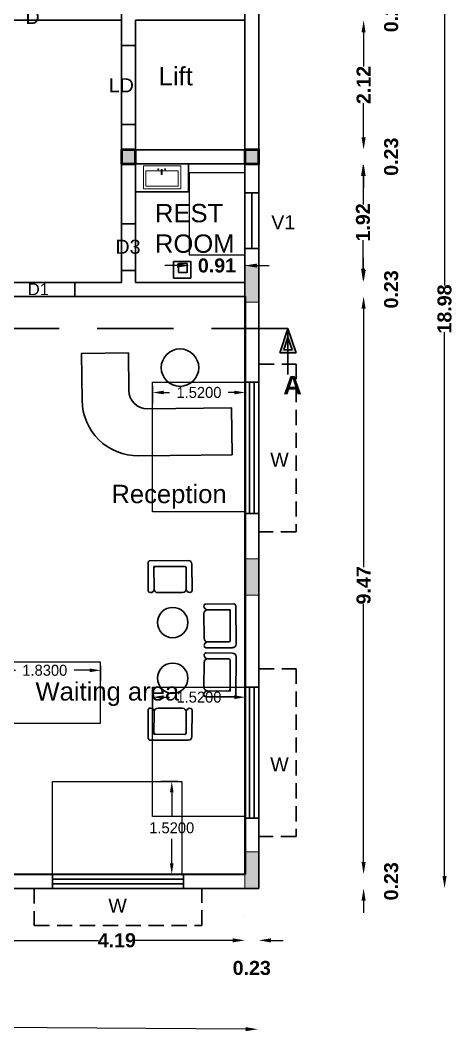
# Model space of a CAD drawing. Header units: metres. Extents: x 515 to 706, y -4 to 163.
# Drawn here: x 551.4 to 558.5, y 91.22 to 107.79 of the extents above; entities that cross this region are included whole.
import ezdxf

# ---------------------------------------------------------------- set-up
doc = ezdxf.new("R2010")
doc.units = ezdxf.units.M
doc.header["$MEASUREMENT"] = 0
doc.linetypes.add('DASHED2', pattern=[0.375, 0.25, -0.125])
for name, color, linetype, lineweight in [('BLK_1_FLR_0_BATH', 4, 'Continuous', 30), ('BLK_1_FLR_0_BLT_UP_AREA', 140, 'Continuous', 30), ('BLK_1_FLR_0_CARPET_AREA', 14, 'Continuous', 30), ('BLK_1_FLR_0_LIFT_1', 30, 'Continuous', 13), ('BLK_1_FLR_0_WASH', 4, 'Continuous', 30), ('furniture', 253, 'Continuous', 15)]:
    doc.layers.add(name, color=color, linetype=linetype, lineweight=lineweight)
for name, color, linetype in [('BLK_1_FLR_0_REGULAR_ROOM_1', 3, 'Continuous'), ('BLK_1_FLR_0_ROOM_1_LIGHT_0', 3, 'Continuous'), ('BLK_1_FLR_0_ROOM_1_LIGHT_VENTILATION_3', 3, 'Continuous'), ('BLK_1_FLR_0_ROOM_1_LIGHT_VENTILATION_4', 3, 'Continuous'), ('TOILET_VENTILATION', 6, 'Continuous')]:
    doc.layers.add(name, color=color, linetype=linetype)
doc.styles.add('PDF Swiss721BT-RomanCondensed', font='arial.ttf')
doc.styles.add('Swiss Bold', font='swissb.ttf')
doc.styles.add('working', font='arialbd.ttf', dxfattribs={"height": 0.23})
doc.dimstyles.new('new model', dxfattribs={"dimtxt": 0.23, "dimasz": 0.2, "dimexe": 0.1, "dimexo": 0.1, "dimgap": 0, "dimtad": 0, "dimzin": 1, "dimdsep": 46, "dimtxsty": 'working', "dimcen": 0.09, "dimse1": 1, "dimse2": 1, "dimclrd": 256, "dimclrt": 256, "dimadec": 1, "dimazin": 0, "dimtfac": 1, "dimtofl": 0, "dimtmove": 0, "dimatfit": 3, "dimfxl": 0, "dimtolj": 1, "dimtzin": 0, "dimlwd": -1, "dimlwe": -1, "dimarcsym": 0})
doc.dimstyles.get("Standard").update_dxf_attribs({"dimtxt": 0.18, "dimasz": 0.18, "dimexe": 0.18, "dimexo": 0.0625, "dimgap": 0.09, "dimtad": 0, "dimtih": 1, "dimtoh": 1, "dimdec": 4, "dimzin": 0, "dimdsep": 46, "dimtxsty": 'Standard', "dimcen": 0.09, "dimadec": 0, "dimazin": 0, "dimtfac": 1, "dimtdec": 4, "dimtofl": 0, "dimtmove": 0, "dimatfit": 3, "dimfxl": 0, "dimtolj": 1, "dimtzin": 0, "dimarcsym": 0})

# ---------------------------------------------------------------- blocks, each defined once
blk = doc.blocks.new('*D99')
at = {"layer": 'Defpoints', "color": 0, "lineweight": 40}
for p in [(554.163, 103.948), (555.073, 103.948), (554.163, 103.77)]:
    blk.add_point(p, dxfattribs=at)
at = {"layer": 'TOILET_VENTILATION'}
for p, q in [((553.963, 103.77), (553.763, 103.77)), ((555.273, 103.77), (555.473, 103.77))]:
    blk.add_line(p, q, dxfattribs=at)
at = {"layer": 'TOILET_VENTILATION', "lineweight": 40}
for points in [[(553.963, 103.803), (553.963, 103.736), (554.163, 103.77)], [(555.273, 103.803), (555.273, 103.736), (555.073, 103.77)]]:
    blk.add_solid(points, dxfattribs=at)
at = {"layer": 'TOILET_VENTILATION', "insert": (554.618, 103.77), "char_height": 0.23, "attachment_point": 5, "style": 'working'}
blk.add_mtext('\\A1;0.91', dxfattribs=at)
blk = doc.blocks.new('zw$B53F')
at = {"layer": 'furniture', "ltscale": 0.5}
for p, q in [((25.7, 17.98), (0, 15.69)), ((0, 15.69), (1.4, 0)), ((24.29, 14.4), (2.02, 12.42)), ((11.55, 14.34), (10.37, 14.23)), ((10.9, 14.92), (11.02, 13.65)), ((12.95, 14.23), (13.8, 14.3)), ((13.24, 10.9), (12.95, 14.23)), ((14.1, 10.98), (13.8, 14.3)), ((16.26, 14.76), (15.09, 14.65)), ((15.62, 15.34), (15.73, 14.06)), ((25.23, 3.84), (24.29, 14.4)), ((27.09, 2.29), (25.7, 17.98)), ((2.02, 12.42), (2.95, 1.86)), ((13.24, 10.9), (14.1, 10.98)), ((1.4, 0), (27.09, 2.29)), ((2.95, 1.86), (25.23, 3.84))]:
    blk.add_line(p, q, dxfattribs=at)
blk = doc.blocks.new('060x0.23')
at = {"lineweight": 13}
h = blk.add_hatch(color=1, dxfattribs=at)
h.dxf.hatch_style = 1
h.paths.add_polyline_path([(717.913, -158.901), (718.513, -158.901), (718.513, -159.131), (717.913, -159.131)])
at = {"color": 1, "lineweight": 13}
blk.add_lwpolyline([(717.913, -158.901), (718.513, -158.901), (718.513, -159.131), (717.913, -159.131)], close=True, dxfattribs=at)
blk = doc.blocks.new('0.23x 0.23')
at = {"lineweight": 50}
h = blk.add_hatch(color=1, dxfattribs=at)
h.dxf.hatch_style = 1
h.paths.add_polyline_path([(780.034, -174.426), (780.264, -174.426), (780.264, -174.196), (780.034, -174.196)])
at = {"color": 1, "lineweight": 50}
blk.add_lwpolyline([(780.034, -174.426), (780.264, -174.426), (780.264, -174.196), (780.034, -174.196)], close=True, dxfattribs=at)
blk = doc.blocks.new('*D497')
for p, q in [((557.02, 108.219), (557.02, 108.419)), ((557.02, 107.589), (557.02, 107.389))]:
    blk.add_line(p, q)
at = {"lineweight": 40}
for points in [[(556.986, 108.219), (557.053, 108.219), (557.02, 108.019)], [(556.986, 107.589), (557.053, 107.589), (557.02, 107.789)]]:
    blk.add_solid(points, dxfattribs=at)
at = {"layer": 'Defpoints', "color": 0, "lineweight": 40}
for p in [(555.073, 108.019), (555.303, 107.789), (557.02, 107.789)]:
    blk.add_point(p, dxfattribs=at)
at = {"lineweight": 30, "insert": (557.472, 107.904), "char_height": 0.23, "attachment_point": 5, "rotation": 90, "style": 'working'}
blk.add_mtext('\\A1;0.23', dxfattribs=at)
blk = doc.blocks.new('*D498')
for p, q in [((557.02, 107.589), (557.02, 107.029)), ((557.02, 105.868), (557.02, 106.428))]:
    blk.add_line(p, q)
at = {"lineweight": 40}
for points in [[(556.986, 107.589), (557.053, 107.589), (557.02, 107.789)], [(556.986, 105.868), (557.053, 105.868), (557.02, 105.668)]]:
    blk.add_solid(points, dxfattribs=at)
at = {"layer": 'Defpoints', "color": 0, "lineweight": 40}
for p in [(555.303, 107.789), (555.073, 105.668), (557.02, 105.668)]:
    blk.add_point(p, dxfattribs=at)
at = {"lineweight": 30, "insert": (557.02, 106.728), "char_height": 0.23, "attachment_point": 5, "rotation": 90, "style": 'working'}
blk.add_mtext('\\A1;2.12', dxfattribs=at)
blk = doc.blocks.new('*D499')
for p, q in [((557.02, 105.868), (557.02, 106.068)), ((557.02, 105.238), (557.02, 105.038))]:
    blk.add_line(p, q)
at = {"lineweight": 40}
for points in [[(556.986, 105.868), (557.053, 105.868), (557.02, 105.668)], [(556.986, 105.238), (557.053, 105.238), (557.02, 105.438)]]:
    blk.add_solid(points, dxfattribs=at)
at = {"layer": 'Defpoints', "color": 0, "lineweight": 40}
for p in [(555.073, 105.668), (555.303, 105.438), (557.02, 105.438)]:
    blk.add_point(p, dxfattribs=at)
at = {"lineweight": 30, "insert": (557.472, 105.553), "char_height": 0.23, "attachment_point": 5, "rotation": 90, "style": 'working'}
blk.add_mtext('\\A1;0.23', dxfattribs=at)
blk = doc.blocks.new('*D500')
for p, q in [((557.01, 105.238), (557.01, 104.769)), ((557.01, 103.717), (557.01, 104.186))]:
    blk.add_line(p, q)
at = {"lineweight": 40}
for points in [[(556.977, 105.238), (557.043, 105.238), (557.01, 105.438)], [(556.977, 103.717), (557.043, 103.717), (557.01, 103.517)]]:
    blk.add_solid(points, dxfattribs=at)
at = {"layer": 'Defpoints', "color": 0, "lineweight": 40}
for p in [(555.073, 105.438), (557.01, 105.438), (555.073, 103.517)]:
    blk.add_point(p, dxfattribs=at)
at = {"lineweight": 30, "insert": (557.01, 104.477), "char_height": 0.23, "attachment_point": 5, "rotation": 90, "style": 'working'}
blk.add_mtext('\\A1;1.92', dxfattribs=at)
blk = doc.blocks.new('*D766')
for p, q in [((557.02, 103.065), (557.02, 98.832)), ((557.02, 93.998), (557.02, 98.231))]:
    blk.add_line(p, q)
at = {"lineweight": 40}
for points in [[(556.986, 103.065), (557.053, 103.065), (557.02, 103.265)], [(556.986, 93.998), (557.053, 93.998), (557.02, 93.798)]]:
    blk.add_solid(points, dxfattribs=at)
at = {"layer": 'Defpoints', "color": 0, "lineweight": 40}
for p in [(555.073, 103.265), (555.073, 93.798), (557.02, 93.798)]:
    blk.add_point(p, dxfattribs=at)
at = {"lineweight": 30, "insert": (557.02, 98.532), "char_height": 0.23, "attachment_point": 5, "rotation": 90, "style": 'working'}
blk.add_mtext('\\A1;9.47', dxfattribs=at)
blk = doc.blocks.new('*D767')
for p, q in [((557.02, 103.695), (557.02, 103.895)), ((557.02, 103.065), (557.02, 102.865))]:
    blk.add_line(p, q)
at = {"lineweight": 40}
for points in [[(556.986, 103.695), (557.053, 103.695), (557.02, 103.495)], [(556.986, 103.065), (557.053, 103.065), (557.02, 103.265)]]:
    blk.add_solid(points, dxfattribs=at)
at = {"layer": 'Defpoints', "color": 0, "lineweight": 40}
for p in [(555.073, 103.495), (555.073, 103.265), (557.02, 103.265)]:
    blk.add_point(p, dxfattribs=at)
at = {"lineweight": 30, "insert": (557.472, 103.38), "char_height": 0.23, "attachment_point": 5, "rotation": 90, "style": 'working'}
blk.add_mtext('\\A1;0.23', dxfattribs=at)
blk = doc.blocks.new('*D768')
for p, q in [((557.02, 93.998), (557.02, 94.198)), ((557.02, 93.369), (557.02, 93.169))]:
    blk.add_line(p, q)
at = {"lineweight": 40}
for points in [[(556.986, 93.998), (557.053, 93.998), (557.02, 93.798)], [(556.986, 93.369), (557.053, 93.369), (557.02, 93.569)]]:
    blk.add_solid(points, dxfattribs=at)
at = {"layer": 'Defpoints', "color": 0, "lineweight": 40}
for p in [(555.073, 93.798), (555.303, 93.569), (557.02, 93.569)]:
    blk.add_point(p, dxfattribs=at)
at = {"lineweight": 30, "insert": (557.472, 93.684), "char_height": 0.23, "attachment_point": 5, "rotation": 90, "style": 'working'}
blk.add_mtext('\\A1;0.23', dxfattribs=at)
blk = doc.blocks.new('*D507')
for p, q in [((551.083, 92.717), (552.676, 92.717)), ((554.873, 92.717), (553.281, 92.717))]:
    blk.add_line(p, q)
at = {"lineweight": 40}
for points in [[(551.083, 92.75), (551.083, 92.683), (550.883, 92.717)], [(554.873, 92.75), (554.873, 92.683), (555.073, 92.717)]]:
    blk.add_solid(points, dxfattribs=at)
at = {"layer": 'Defpoints', "color": 0, "lineweight": 40}
for p in [(555.073, 94.169), (550.883, 93.798), (555.073, 92.717)]:
    blk.add_point(p, dxfattribs=at)
at = {"lineweight": 30, "insert": (552.978, 92.717), "char_height": 0.23, "attachment_point": 5, "style": 'working'}
blk.add_mtext('\\A1;4.19', dxfattribs=at)
blk = doc.blocks.new('*D508')
for p, q in [((554.873, 92.717), (554.673, 92.717)), ((555.503, 92.717), (555.703, 92.717))]:
    blk.add_line(p, q)
at = {"lineweight": 40}
for points in [[(554.873, 92.75), (554.873, 92.683), (555.073, 92.717)], [(555.503, 92.75), (555.503, 92.683), (555.303, 92.717)]]:
    blk.add_solid(points, dxfattribs=at)
at = {"layer": 'Defpoints', "color": 0, "lineweight": 40}
for p in [(555.073, 94.169), (555.303, 93.569), (555.303, 92.717)]:
    blk.add_point(p, dxfattribs=at)
at = {"lineweight": 30, "insert": (555.188, 92.264), "char_height": 0.23, "attachment_point": 5, "style": 'working'}
blk.add_mtext('\\A1;0.23', dxfattribs=at)
blk = doc.blocks.new('*D509')
for p, q in [((524.319, 91.484), (539.314, 91.376)), ((555.087, 91.262), (540.091, 91.371))]:
    blk.add_line(p, q)
at = {"lineweight": 40}
for points in [[(524.319, 91.518), (524.318, 91.451), (524.119, 91.486)], [(555.087, 91.296), (555.086, 91.229), (555.287, 91.261)]]:
    blk.add_solid(points, dxfattribs=at)
at = {"layer": 'Defpoints', "color": 0, "lineweight": 40}
for p in [(524.135, 93.794), (555.303, 93.569), (524.119, 91.486)]:
    blk.add_point(p, dxfattribs=at)
at = {"lineweight": 30, "insert": (539.703, 91.373), "char_height": 0.23, "attachment_point": 5, "rotation": 359.5861, "style": 'working'}
blk.add_mtext('\\A1;31.17', dxfattribs=at)
blk = doc.blocks.new('*D776')
for p, q in [((558.345, 112.349), (558.345, 103.441)), ((558.345, 93.769), (558.345, 102.677))]:
    blk.add_line(p, q)
at = {"lineweight": 40}
for points in [[(558.312, 112.349), (558.379, 112.349), (558.345, 112.549)], [(558.312, 93.769), (558.379, 93.769), (558.345, 93.569)]]:
    blk.add_solid(points, dxfattribs=at)
at = {"layer": 'Defpoints', "color": 0, "lineweight": 40}
for p in [(555.303, 112.549), (555.303, 93.569), (558.345, 93.569)]:
    blk.add_point(p, dxfattribs=at)
at = {"lineweight": 30, "insert": (558.345, 103.059), "char_height": 0.23, "attachment_point": 5, "rotation": 90, "style": 'working'}
blk.add_mtext('\\A1;18.98', dxfattribs=at)
blk = doc.blocks.new('*D886')
at = {"layer": 'BLK_1_FLR_0_ROOM_1_LIGHT_VENTILATION_3', "color": 0, "lineweight": -2}
for p, q in [((553.563, 96.804), (553.563, 96.52)), ((555.083, 96.804), (555.083, 96.52)), ((553.743, 96.7), (553.843, 96.7)), ((554.903, 96.7), (554.803, 96.7))]:
    blk.add_line(p, q, dxfattribs=at)
at = {"layer": 'BLK_1_FLR_0_ROOM_1_LIGHT_VENTILATION_3', "color": 0, "lineweight": 40}
for points in [[(553.743, 96.73), (553.743, 96.67), (553.563, 96.7)], [(554.903, 96.73), (554.903, 96.67), (555.083, 96.7)]]:
    blk.add_solid(points, dxfattribs=at)
at = {"layer": 'Defpoints', "color": 0, "lineweight": 40}
for p in [(553.563, 96.867), (555.083, 96.867), (555.083, 96.7)]:
    blk.add_point(p, dxfattribs=at)
at = {"layer": 'BLK_1_FLR_0_ROOM_1_LIGHT_VENTILATION_3', "color": 0, "insert": (554.323, 96.7), "char_height": 0.18, "attachment_point": 5}
blk.add_mtext('\\A1;1.5200', dxfattribs=at)
blk = doc.blocks.new('*D887')
at = {"layer": 'BLK_1_FLR_0_ROOM_1_LIGHT_0', "color": 0, "lineweight": -2}
for p, q in [((550.883, 97.213), (550.883, 96.96)), ((551.063, 97.14), (551.318, 97.14)), ((552.533, 97.14), (552.278, 97.14)), ((552.713, 97.213), (552.713, 96.96))]:
    blk.add_line(p, q, dxfattribs=at)
at = {"layer": 'BLK_1_FLR_0_ROOM_1_LIGHT_0', "color": 0, "lineweight": 40}
for points in [[(551.063, 97.17), (551.063, 97.11), (550.883, 97.14)], [(552.533, 97.17), (552.533, 97.11), (552.713, 97.14)]]:
    blk.add_solid(points, dxfattribs=at)
at = {"layer": 'Defpoints', "color": 0, "lineweight": 40}
for p in [(550.883, 97.276), (552.713, 97.276), (550.883, 97.14)]:
    blk.add_point(p, dxfattribs=at)
at = {"layer": 'BLK_1_FLR_0_ROOM_1_LIGHT_0', "color": 0, "insert": (551.798, 97.14), "char_height": 0.18, "attachment_point": 5}
blk.add_mtext('\\A1;1.8300', dxfattribs=at)
blk = doc.blocks.new('*D888')
at = {"layer": 'BLK_1_FLR_0_ROOM_1_LIGHT_0', "color": 0, "lineweight": -2}
for p, q in [((553.563, 101.795), (553.563, 101.511)), ((555.083, 101.795), (555.083, 101.511)), ((553.743, 101.691), (553.843, 101.691)), ((554.903, 101.691), (554.803, 101.691))]:
    blk.add_line(p, q, dxfattribs=at)
at = {"layer": 'BLK_1_FLR_0_ROOM_1_LIGHT_0', "color": 0, "lineweight": 40}
for points in [[(553.743, 101.721), (553.743, 101.661), (553.563, 101.691)], [(554.903, 101.721), (554.903, 101.661), (555.083, 101.691)]]:
    blk.add_solid(points, dxfattribs=at)
at = {"layer": 'Defpoints', "color": 0, "lineweight": 40}
for p in [(553.563, 101.858), (555.083, 101.858), (555.083, 101.691)]:
    blk.add_point(p, dxfattribs=at)
at = {"layer": 'BLK_1_FLR_0_ROOM_1_LIGHT_0', "color": 0, "insert": (554.323, 101.691), "char_height": 0.18, "attachment_point": 5}
blk.add_mtext('\\A1;1.5200', dxfattribs=at)
blk = doc.blocks.new('*D907')
at = {"layer": 'BLK_1_FLR_0_ROOM_1_LIGHT_VENTILATION_4', "color": 0, "lineweight": -2}
for p, q in [((553.981, 95.319), (553.697, 95.319)), ((553.877, 95.139), (553.877, 94.739)), ((553.877, 93.979), (553.877, 94.379)), ((553.981, 93.799), (553.697, 93.799))]:
    blk.add_line(p, q, dxfattribs=at)
at = {"layer": 'BLK_1_FLR_0_ROOM_1_LIGHT_VENTILATION_4', "color": 0, "lineweight": 40}
for points in [[(553.847, 95.139), (553.907, 95.139), (553.877, 95.319)], [(553.847, 93.979), (553.907, 93.979), (553.877, 93.799)]]:
    blk.add_solid(points, dxfattribs=at)
at = {"layer": 'Defpoints', "color": 0, "lineweight": 40}
for p in [(554.043, 95.319), (553.877, 93.799), (554.043, 93.799)]:
    blk.add_point(p, dxfattribs=at)
at = {"layer": 'BLK_1_FLR_0_ROOM_1_LIGHT_VENTILATION_4', "color": 0, "insert": (553.877, 94.559), "char_height": 0.18, "attachment_point": 5}
blk.add_mtext('\\A1;1.5200', dxfattribs=at)

msp = doc.modelspace()

# ---------------------------------------------------------------- hatches: boundary and pattern name
at = {"lineweight": 30, "ltscale": 0.25}
h = msp.add_hatch(color=256, dxfattribs=at)
h.paths.add_polyline_path([(555.78085, 102.73837), (555.64587, 102.34217), (555.91583, 102.34217)])
h.paths.add_polyline_path([(555.78085, 102.591), (555.71227, 102.38969), (555.84944, 102.38969)], flags=16)

# ---------------------------------------------------------------- linework, layer by layer
at = {"lineweight": 30}
for p, q in [((555.30328, 112.50881), (555.30334, 93.56856)), ((555.07328, 112.27881), (555.07328, 102.8317)), ((553.05443, 104.45177), (553.05443, 105.43768)), ((553.28442, 105.43768), (553.28442, 104.45177)), ((554.15327, 105.43145), (554.15327, 104.97768)), ((555.07328, 103.49546), (555.07327, 105.43769)), ((554.15327, 104.97768), (553.28442, 104.97768)), ((553.05443, 104.45177), (553.28442, 104.45177)), ((553.05443, 103.49546), (553.05443, 103.69177)), ((553.05443, 103.69177), (553.28443, 103.69177)), ((553.28443, 103.69177), (553.28443, 103.49546)), ((553.05443, 103.49546), (552.28776, 103.49546)), ((552.28776, 103.49546), (552.28776, 103.26518)), ((555.07328, 103.49546), (553.28443, 103.49546)), ((553.28443, 103.49546), (553.28443, 103.49545)), ((555.07332, 103.49546), (555.07332, 103.53886)), ((555.30332, 103.49546), (555.30328, 103.49546)), ((552.28776, 103.26518), (555.07328, 103.26456)), ((555.07328, 103.26456), (555.07331, 93.79848)), ((555.78085, 102.73837), (555.64587, 102.34217)), ((555.78085, 102.73837), (555.78085, 101.98451)), ((555.78085, 102.73837), (555.91583, 102.34217)), ((555.78085, 102.591), (555.71227, 102.38969)), ((555.78085, 102.591), (555.84944, 102.38969)), ((555.64587, 102.34217), (555.91583, 102.34217)), ((555.71227, 102.38969), (555.84944, 102.38969)), ((553.52045, 98.93526), (554.14796, 98.93861)), ((553.4909, 98.90539), (553.49337, 98.44188)), ((553.58633, 98.84053), (554.08905, 98.84321)), ((553.58633, 98.84053), (553.58829, 98.4721)), ((554.11294, 98.81957), (554.11478, 98.47491)), ((554.2077, 98.8795), (554.21002, 98.44571)), ((554.05568, 98.41517), (553.64803, 98.413)), ((554.89738, 98.22807), (554.43388, 98.22559)), ((554.83253, 98.13264), (554.4641, 98.13067)), ((554.83253, 98.13264), (554.83521, 97.62992)), ((554.92725, 98.19851), (554.9306, 97.571)), ((554.40717, 97.66329), (554.40499, 98.07093)), ((554.81157, 97.60602), (554.46691, 97.60418)), ((554.8715, 97.51126), (554.43771, 97.50895)), ((554.40717, 97.27029), (554.405, 96.86265)), ((554.8715, 97.42232), (554.43771, 97.42463)), ((554.81157, 97.32756), (554.46691, 97.3294)), ((554.83253, 96.80094), (554.83521, 97.30366)), ((554.92726, 96.73507), (554.9306, 97.36258)), ((554.83253, 96.80094), (554.4641, 96.80291)), ((554.89739, 96.70552), (554.43388, 96.70799)), ((553.4909, 96.02819), (553.49338, 96.4917)), ((553.58633, 96.09305), (553.5883, 96.46148)), ((554.05568, 96.51841), (553.64804, 96.52058)), ((554.11295, 96.11401), (554.11479, 96.45867)), ((554.20771, 96.05408), (554.21002, 96.48787)), ((553.52046, 95.99832), (554.14797, 95.99497)), ((553.58633, 96.09305), (554.08905, 96.09037)), ((550.88314, 93.79855), (555.07331, 93.79855)), ((555.07331, 93.79848), (550.88314, 93.79848)), ((550.65314, 93.56854), (555.30323, 93.56856)), ((555.07332, 93.56856), (555.07332, 93.56854)), ((555.07332, 93.11377), (555.07332, 93.11371))]:
    msp.add_line(p, q, dxfattribs=at)
at = {"lineweight": 30, "ltscale": 0.125}
for p, q in [((555.30328, 104.9624), (555.07328, 104.9624)), ((555.18828, 104.9624), (555.18828, 104.0524)), ((555.30328, 104.0524), (555.07328, 104.0524)), ((555.0732, 101.85756), (555.0732, 99.73756)), ((555.3032, 101.85756), (555.0732, 101.85756)), ((555.14996, 101.85756), (555.14996, 99.71091)), ((555.22662, 101.85756), (555.22662, 99.71091)), ((555.3032, 101.85756), (555.3032, 99.73756)), ((555.07322, 96.86654), (555.07322, 94.74654)), ((555.30322, 96.86654), (555.07322, 96.86654)), ((555.14997, 96.86654), (555.14997, 94.71989)), ((555.22664, 96.86654), (555.22664, 94.71989)), ((555.30322, 96.86654), (555.30322, 94.74654)), ((551.92314, 93.79855), (554.04314, 93.79855)), ((551.92314, 93.56855), (551.92314, 93.79855)), ((551.92314, 93.72179), (554.0698, 93.72179)), ((551.92314, 93.64512), (554.0698, 93.64512)), ((551.65993, 93.5685), (551.65993, 93.5685)), ((551.92314, 93.56855), (554.04314, 93.56855))]:
    msp.add_line(p, q, dxfattribs=at)
at = {"linetype": 'DASHED2', "lineweight": 30, "ltscale": 5}
msp.add_line((555.78085, 102.73837), (523.40655, 102.73837), dxfattribs=at)
at = {"lineweight": 30}
for points in [[(553.05441, 106.08297), (553.28441, 106.08297), (553.05441, 106.08297), (553.05441, 105.43769), (555.3033, 105.43769), (555.30329, 107.99325), (555.30329, 108.0188), (553.0544, 108.0188), (553.05441, 107.37352), (553.28441, 107.37352), (553.2844, 107.7888), (555.07329, 107.7888), (555.0733, 105.66769), (553.28441, 105.66769), (553.28441, 106.08297)], [(555.07329, 99.71091), (555.07329, 101.85756), (555.30329, 101.85756), (555.30329, 99.71091)], [(555.07331, 94.71989), (555.07331, 96.86654), (555.30331, 96.86654), (555.30331, 94.71989)], [(554.0698, 93.79846), (551.92314, 93.79846), (551.92314, 93.56846), (554.0698, 93.56846)]]:
    msp.add_lwpolyline(points, close=True, dxfattribs=at)
msp.add_lwpolyline([(553.1665, 102.33877), (552.39988, 102.33031), (552.40834, 101.56369, 0.41421356), (553.33844, 100.6539), (554.86471, 100.67075), (554.85624, 101.43737), (553.4833, 101.42221, -0.41421356), (553.17327, 101.72547)], format="xyb", close=True, dxfattribs=at)
at = {"linetype": 'DASHED2', "lineweight": 30}
for points in [[(555.30355, 101.85756), (555.30355, 102.15756), (555.91355, 102.15756), (555.91355, 99.41091), (555.30355, 99.41091)], [(555.30357, 96.86654), (555.30357, 97.16654), (555.91357, 97.16654), (555.91357, 94.41989), (555.30357, 94.41989)], [(551.62314, 93.56881), (551.62314, 92.95881), (554.3698, 92.95881), (554.3698, 93.56881)]]:
    msp.add_lwpolyline(points, dxfattribs=at)
at = {"lineweight": 30}
for centre, radius in [((554.0126, 102.09791), 0.30667), ((553.89328, 97.92275), 0.24865), ((553.89328, 97.01083), 0.24865)]:
    msp.add_circle(centre, radius, dxfattribs=at)
for centre, radius, start, end in [((553.52061, 98.90554), 0.02971, 90.305909, 180.305909), ((554.14828, 98.87918), 0.05942, 0.305909, 90.305909), ((553.6162, 98.81097), 0.02971, 90.305909, 180.305909), ((554.08917, 98.81944), 0.02377, 0.305909, 90.305909), ((553.52309, 98.44204), 0.02971, 180.305909, 270.305909), ((553.52887, 98.47179), 0.05942, 270.305909, 0.305909), ((553.64772, 98.47242), 0.05942, 180.305909, 270.305909), ((554.05536, 98.4746), 0.05942, 270.305909, 0.305909), ((554.17421, 98.47523), 0.05942, 180.305909, 270.305909), ((554.18031, 98.44555), 0.02971, 270.305909, 0.305909), ((554.43404, 98.19588), 0.02971, 90.305909, 180.305909), ((554.46378, 98.1901), 0.05942, 180.305909, 270.305909), ((554.46442, 98.07125), 0.05942, 90.305909, 180.305909), ((554.80297, 98.10277), 0.02971, 0.305909, 90.305909), ((554.89754, 98.19836), 0.02971, 0.305909, 90.305909), ((554.46659, 97.66361), 0.05942, 180.305909, 270.305909), ((554.46723, 97.54476), 0.05942, 90.305909, 180.305909), ((554.81144, 97.62979), 0.02377, 270.305909, 0.305909), ((554.43755, 97.53866), 0.02971, 180.305909, 270.305909), ((554.87118, 97.57069), 0.05942, 270.305909, 0.305909), ((554.4666, 97.26998), 0.05942, 89.694232, 179.694232), ((554.46723, 97.38882), 0.05942, 179.694232, 269.694232), ((554.43755, 97.39492), 0.02971, 89.694232, 179.694232), ((554.81144, 97.30379), 0.02377, 359.694232, 89.694232), ((554.87118, 97.3629), 0.05942, 359.694232, 89.694232), ((554.46379, 96.74348), 0.05942, 89.694232, 179.694232), ((554.46442, 96.86233), 0.05942, 179.694232, 269.694232), ((554.80297, 96.83081), 0.02971, 269.694232, 359.694232), ((554.43404, 96.7377), 0.02971, 179.694232, 269.694232), ((554.89754, 96.73523), 0.02971, 269.694232, 359.694232), ((553.52309, 96.49154), 0.02971, 89.694232, 179.694232), ((553.52887, 96.46179), 0.05942, 359.694232, 89.694232), ((553.64772, 96.46116), 0.05942, 89.694232, 179.694232), ((554.05536, 96.45898), 0.05942, 359.694232, 89.694232), ((554.17421, 96.45835), 0.05942, 89.694232, 179.694232), ((554.18031, 96.48803), 0.02971, 359.694232, 89.694232), ((553.6162, 96.12261), 0.02971, 179.694232, 269.694232), ((554.08918, 96.11414), 0.02377, 269.694232, 359.694232), ((553.52062, 96.02804), 0.02971, 179.694232, 269.694232), ((554.14828, 96.0544), 0.05942, 269.694232, 359.694232)]:
    msp.add_arc(centre, radius, start, end, dxfattribs=at)
at = {"layer": 'BLK_1_FLR_0_BATH', "color": 3, "lineweight": 30}
msp.add_lwpolyline([(553.28434, 103.49541), (555.07326, 103.49541), (555.07326, 105.43764), (553.28434, 105.43764)], close=True, dxfattribs=at)
at = {"layer": 'BLK_1_FLR_0_BLT_UP_AREA', "color": 56}
msp.add_lwpolyline([(555.30325, 112.54876), (555.30321, 93.56851), (550.65326, 93.56849), (524.13549, 93.56847), (524.13553, 106.13469), (525.86866, 106.13469), (525.86869, 118.0837), (536.4033, 118.0837), (536.40327, 108.01886), (550.54318, 108.01875), (550.54316, 112.54875)], close=True, dxfattribs=at)
at = {"layer": 'BLK_1_FLR_0_CARPET_AREA', "color": 56}
for points in [[(550.88317, 103.49416), (553.05435, 103.49416), (553.05435, 107.7875), (550.88317, 107.7875)], [(555.07324, 105.6664), (553.28435, 105.6664), (553.28435, 107.7875), (555.07324, 107.7875)], [(553.28432, 103.49416), (555.07316, 103.49416), (555.07316, 105.4364), (553.28432, 105.4364)], [(550.87321, 93.79725), (555.07316, 93.79725), (555.07316, 103.26327), (550.87321, 103.26327)]]:
    msp.add_lwpolyline(points, close=True, dxfattribs=at)
at = {"layer": 'BLK_1_FLR_0_LIFT_1'}
msp.add_lwpolyline([(553.28437, 105.66764), (555.07325, 105.66764), (555.07325, 107.78875), (553.28437, 107.78875)], close=True, dxfattribs=at)
at = {"layer": 'BLK_1_FLR_0_REGULAR_ROOM_1', "color": 2}
msp.add_lwpolyline([(550.88314, 103.26489), (555.0831, 103.26489), (555.08314, 93.79855), (550.88314, 93.79855)], close=True, dxfattribs=at)
at = {"layer": 'BLK_1_FLR_0_ROOM_1_LIGHT_0', "color": 3}
for points in [[(555.08303, 101.85756), (555.08303, 99.73756), (553.56303, 99.73756), (553.56303, 101.85756), (555.08303, 101.85756)], [(550.88314, 96.27583), (552.71314, 96.27583), (552.71314, 97.27583), (550.88314, 97.27583), (550.88314, 96.27583)]]:
    msp.add_lwpolyline(points, dxfattribs=at)
at = {"layer": 'BLK_1_FLR_0_ROOM_1_LIGHT_VENTILATION_3', "color": 3}
msp.add_lwpolyline([(555.08305, 96.86654), (555.08305, 94.74654), (553.56305, 94.74654), (553.56305, 96.86654), (555.08305, 96.86654)], dxfattribs=at)
at = {"layer": 'BLK_1_FLR_0_ROOM_1_LIGHT_VENTILATION_4', "color": 3}
msp.add_lwpolyline([(554.04314, 93.79855), (551.92314, 93.79855), (551.92314, 95.31855), (554.04314, 95.31855), (554.04314, 93.79855)], dxfattribs=at)
at = {"layer": 'BLK_1_FLR_0_WASH', "color": 55, "lineweight": 30}
msp.add_lwpolyline([(553.90799, 103.838), (554.18822, 103.838), (554.18822, 103.56403), (553.90799, 103.56403)], close=True, dxfattribs=at)
at = {"layer": 'BLK_1_FLR_0_WASH', "color": 60, "lineweight": 30}
msp.add_lwpolyline([(553.9893, 103.65516), (554.12731, 103.65473), (554.12777, 103.80325), (553.98976, 103.80368)], close=True, dxfattribs=at)
at = {"layer": 'TOILET_VENTILATION', "color": 6}
msp.add_lwpolyline([(554.16319, 105.28989), (554.16319, 103.94807), (555.07319, 103.94807), (555.07319, 105.28989)], close=True, dxfattribs=at)

# ---------------------------------------------------------------- block references
at = {"lineweight": 30, "rotation": 270}
for name, p in [('0.23x 0.23', (727.48019, 885.70211)), ('0.23x 0.23', (729.49909, 885.70211)), ('060x0.23', (714.20439, 821.68219)), ('060x0.23', (714.20439, 816.88203)), ('060x0.23', (714.20439, 812.08188))]:
    msp.add_blockref(name, p, dxfattribs=at)
at = {"lineweight": 30, "xscale": -0.0237721263803445, "yscale": 0.0237721263803445, "zscale": 0.0237721263803445, "rotation": 5.081409717448722}
msp.add_blockref('zw$B53F', (554.05855, 105.03166), dxfattribs=at)

# ---------------------------------------------------------------- texts
at = {"lineweight": 30, "ltscale": 0.125, "char_height": 0.23, "style": 'PDF Swiss721BT-RomanCondensed'}
for s, insert, attachment_point in [('D', (551.48209, 107.95685), 1), ('LD', (552.8461, 106.83776), 1), ('V1', (555.50692, 104.59362), 1), ('D3', (552.95559, 104.19353), 1), ('W', (555.79365, 100.70556), 3), ('W', (555.79367, 95.71454), 3), ('W', (552.83871, 93.40218), 1)]:
    msp.add_mtext_dynamic_manual_height_columns(s, width=0.0527571, gutter_width=1.15, heights=[0], dxfattribs=dict(at, insert=insert, attachment_point=attachment_point))
at = {"lineweight": 30, "attachment_point": 1, "style": 'PDF Swiss721BT-RomanCondensed'}
for s, width, gutter_width, insert, char_height in [('Lift', 9.5603696, 58.69565, (553.66285, 107.02198), 0.3), ('D1', 0.0527571, 1.15, (551.51938, 103.48014), 0.194451), ('Reception', 9.5603696, 58.69565, (552.88943, 100.17899), 0.3)]:
    msp.add_mtext_dynamic_manual_height_columns(s, width=width, gutter_width=gutter_width, heights=[0], dxfattribs=dict(at, insert=insert, char_height=char_height))
at = {"lineweight": 30, "char_height": 0.3, "attachment_point": 1, "rotation": 0.00007, "style": 'PDF Swiss721BT-RomanCondensed'}
for s, width, heights, insert in [('REST \\PROOM', 9.5603696, [0], (553.60228, 104.77992)), ('Waiting area', 137.4081235, [45.22238], (551.64568, 96.94515))]:
    msp.add_mtext_dynamic_manual_height_columns(s, width=width, gutter_width=58.69565, heights=heights, dxfattribs=dict(at, insert=insert))
at = {"lineweight": 30, "insert": (556.0074, 101.66308), "char_height": 0.3, "width": 4.6721052, "attachment_point": 9, "style": 'Swiss Bold'}
msp.add_mtext('\\A1;A', dxfattribs=at)

# ---------------------------------------------------------------- dimensions: what is measured, and where the dimension line sits
at = {"lineweight": 30}
for p1, p2, distance, picture, middle in [((555.30325, 112.5488), (555.30325, 93.56853), 3.04206, '*D776', (558.34531, 103.05867)), ((555.30321, 93.56855), (524.1353, 93.79368), 2.30782, '*D509', (539.70259, 91.37336))]:
    dim = msp.add_aligned_dim(p1=p1, p2=p2, distance=distance, dimstyle='new model', override={"dimpost": '\\X'}, dxfattribs=at)
    dim.commit()
    dim.dimension.update_dxf_attribs({"geometry": picture, "text_midpoint": middle})
for base, p1, p2, picture, middle in [((557.01968, 107.7888), (555.07328, 108.0188), (555.30334, 107.7888), '*D497', (557.47197, 107.9038)), ((557.01968, 105.66769), (555.30334, 107.7888), (555.07334, 105.66769), '*D498', (557.01968, 106.72825)), ((557.01968, 105.43769), (555.07334, 105.66769), (555.30322, 105.43769), '*D499', (557.47197, 105.55269)), ((557.00995, 105.43769), (555.07332, 103.51716), (555.07334, 105.43769), '*D500', (557.00995, 104.47743)), ((557.01968, 103.26456), (555.07332, 103.49546), (555.07328, 103.26456), '*D767', (557.47197, 103.38001)), ((557.01968, 93.79848), (555.07328, 103.26456), (555.07331, 93.79848), '*D766', (557.01968, 98.53152)), ((557.01968, 93.56853), (555.07331, 93.79848), (555.30331, 93.56853), '*D768', (557.47197, 93.6835))]:
    dim = msp.add_linear_dim(base=base, p1=p1, p2=p2, angle=90, dimstyle='new model', override={"dimpost": '\\X', "dimtmove": 2}, dxfattribs=at)
    dim.commit()
    dim.dimension.update_dxf_attribs({"geometry": picture, "text_midpoint": middle})
for base, p1, p2, picture, middle in [((555.07331, 92.71672), (550.88327, 93.79848), (555.07331, 94.16853), '*D507', (552.97829, 92.71672)), ((555.30331, 92.71672), (555.07331, 94.16853), (555.30331, 93.56853), '*D508', (555.18831, 92.26443))]:
    dim = msp.add_linear_dim(base=base, p1=p1, p2=p2, dimstyle='new model', override={"dimpost": '\\X', "dimtmove": 2}, dxfattribs=at)
    dim.commit()
    dim.dimension.update_dxf_attribs({"geometry": picture, "text_midpoint": middle})
at = {"layer": 'BLK_1_FLR_0_ROOM_1_LIGHT_0', "color": 232}
for p1, p2, distance, picture, middle in [((553.56303, 101.85756), (555.08303, 101.85756), -0.16645, '*D888', (554.32303, 101.69111)), ((552.71314, 97.27583), (550.88314, 97.27583), 0.13551, '*D887', (551.79814, 97.14032))]:
    dim = msp.add_aligned_dim(p1=p1, p2=p2, distance=distance, dimstyle='Standard', dxfattribs=at)
    dim.commit()
    dim.dimension.update_dxf_attribs({"geometry": picture, "text_midpoint": middle})
at = {"layer": 'BLK_1_FLR_0_ROOM_1_LIGHT_VENTILATION_3', "color": 232}
dim = msp.add_aligned_dim(p1=(553.56305, 96.86654), p2=(555.08305, 96.86654), distance=-0.16645, dimstyle='Standard', dxfattribs=at)
dim.commit()
dim.dimension.update_dxf_attribs({"geometry": '*D886', "text_midpoint": (554.32305, 96.7001)})
at = {"layer": 'BLK_1_FLR_0_ROOM_1_LIGHT_VENTILATION_4', "color": 232}
dim = msp.add_aligned_dim(p1=(554.04314, 95.31855), p2=(554.04314, 93.79855), distance=-0.16645, dimstyle='Standard', dxfattribs=at)
dim.commit()
dim.dimension.update_dxf_attribs({"geometry": '*D907', "text_midpoint": (553.87669, 94.55855)})
at = {"layer": 'TOILET_VENTILATION', "color": 6}
dim = msp.add_aligned_dim(p1=(555.07319, 103.94807), p2=(554.16319, 103.94807), distance=0.17854, dimstyle='new model', override={"dimpost": '\\X', "dimtmove": 2}, dxfattribs=at)
dim.commit()
dim.dimension.update_dxf_attribs({"geometry": '*D99', "text_midpoint": (554.61819, 103.76953)})

doc.saveas('drawing.dxf')
